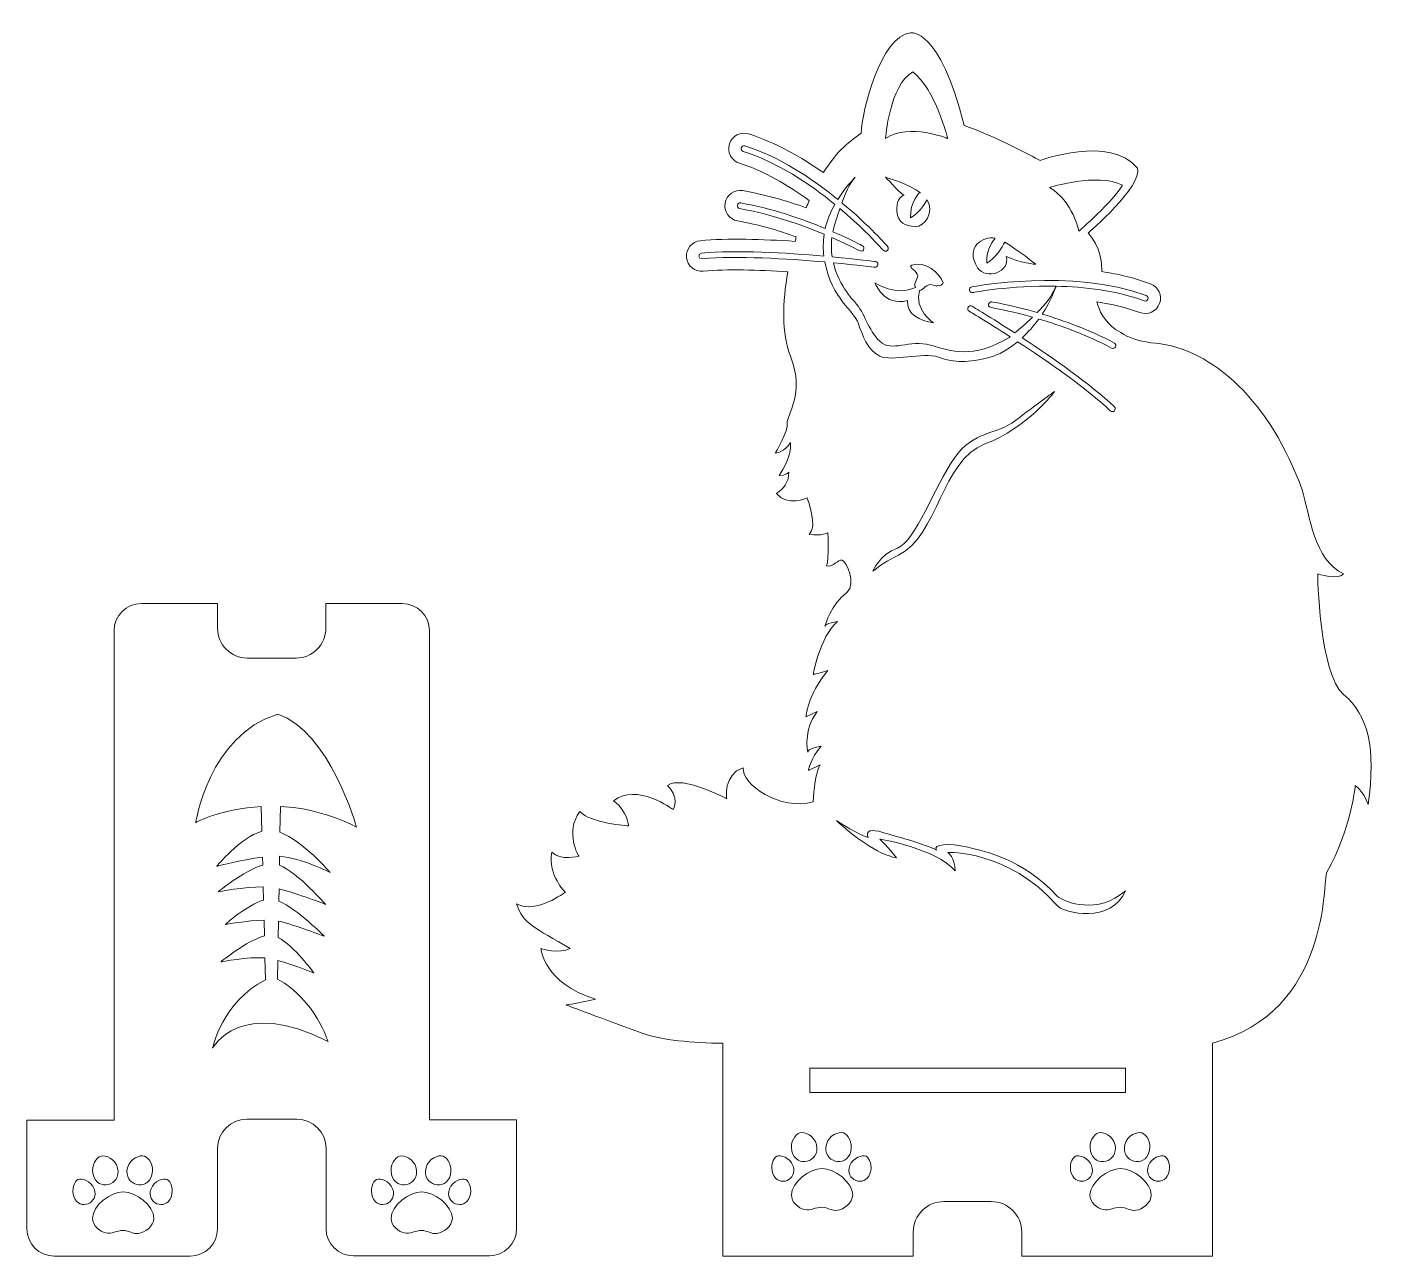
# Model space of a CAD drawing. Header units: inches. Extents: x 88 to 791, y 130 to 771.
import ezdxf

# ---------------------------------------------------------------- set-up
doc = ezdxf.new("R2010")
doc.units = ezdxf.units.IN
doc.header["$MEASUREMENT"] = 0
doc.layers.add('_U+0421_U+043B_U+043E_U+0439 1', color=7, linetype='Continuous')

# ---------------------------------------------------------------- blocks, each defined once
blk = doc.blocks.new('block 2')
at = {"layer": '_U+0421_U+043B_U+043E_U+0439 1', "color": 1, "lineweight": 9, "true_color": 0xff0000}
blk.add_lwpolyline([(660.38, 215.33), (495.87, 215.33), (495.87, 228.12), (660.28, 228.12), (660.28, 215.33), (660.38, 215.33)], dxfattribs=at)
for points, knots in [([(773.98, 422.89), (761.14, 433.7), (760.47, 485.74), (760.47, 485.74), (760.47, 485.74), (771.28, 482.36), (773.98, 485.74), (758.44, 493.17), (756.41, 516.15), (752.36, 529.66), (736.14, 574.94), (705.73, 603.32), (675.99, 606.03), (669.12, 606.65), (663.7, 608.3), (659.44, 610.49), (658.41, 611.5), (657.66, 611.84), (655.15, 613.13), (649.11, 617.6), (646.38, 623.25), (645.46, 627.57), (653.07, 626.43), (660.67, 624.68), (667.77, 622.03), (671.91, 620.48), (676.52, 622.58), (678.06, 626.73), (679.61, 630.87), (677.5, 635.47), (673.36, 637.02), (665.18, 640.07), (656.53, 642.1), (647.93, 643.39), (648.71, 655.6), (640.85, 663.47), (640.85, 663.47), (640.85, 663.47), (669.47, 688.1), (666.53, 697.26), (652.34, 714.83), (615.85, 701.31), (615.85, 701.31), (615.85, 701.31), (590.84, 714.83), (576.21, 719.56), (563.6, 770.92), (548.33, 767.88), (548.33, 767.88), (532.51, 766.19), (522.93, 726.66), (522.59, 715.51), (515.29, 710.71), (508.77, 704.5), (502.86, 694.97), (491.35, 703.08), (478.02, 710.67), (463.92, 715.13), (459.71, 716.46), (455.21, 714.13), (453.88, 709.91), (452.55, 705.7), (454.88, 701.2), (459.09, 699.87), (472.15, 695.74), (484.7, 688.35), (495.49, 680.51), (494.96, 679.27), (494.44, 677.98), (493.92, 676.66), (484.07, 680.17), (472.7, 683.51), (460.89, 685.59), (456.55, 686.35), (452.39, 683.44), (451.63, 679.09), (450.86, 674.74), (453.77, 670.59), (458.12, 669.83), (468.98, 667.92), (479.56, 664.78), (488.76, 661.49), (488.53, 660.71), (488.31, 659.92), (488.08, 659.13), (471.3, 660.24), (452.75, 660.81), (438.75, 659.49), (434.36, 659.07), (431.13, 655.17), (431.54, 650.77), (431.96, 646.37), (435.86, 643.14), (440.26, 643.56), (452.52, 644.72), (468.99, 644.27), (484.39, 643.32), (481.44, 627.3), (481.02, 611.21), (485.76, 599.27), (493.53, 579.67), (483.39, 568.18), (484.07, 564.46), (484.75, 560.75), (477.82, 548.67), (477.82, 548.67), (477.82, 548.67), (482.89, 549.17), (485.68, 554.24), (486.44, 547.15), (481.87, 540.56), (479.85, 537.01), (483.14, 537.01), (484.91, 538.78), (484.91, 538.78), (484.58, 532.7), (482.21, 530.51), (478.49, 527.63), (484.07, 520.54), (494.38, 525.44), (494.38, 525.44), (494.38, 525.44), (500.29, 510.06), (495.39, 506.35), (501.98, 505.33), (505.19, 507.19), (505.19, 507.19), (505.19, 507.19), (505.86, 493.68), (504.51, 489.96), (508.4, 488.94), (510.09, 493.51), (512.62, 492.83), (515.16, 492.15), (519.89, 480.75), (515.33, 476.19), (506.68, 469.71), (503.95, 459.59), (503.69, 458.54), (503.81, 458.89), (504.63, 460.12), (510.26, 460.98), (500.63, 452.37), (497.59, 433.37), (497.59, 433.37), (497.59, 433.37), (498.6, 433.37), (505.19, 435.39), (494.29, 422.21), (493.79, 411.31), (493.79, 411.31), (493.79, 411.31), (499.61, 413.93), (499.61, 413.93), (492.18, 403.8), (494.71, 392.82), (494.71, 392.82), (494.71, 392.82), (494.55, 394.84), (501.64, 395.86), (496.07, 389.77), (495.05, 383.18), (495.05, 383.18), (495.05, 383.18), (501.13, 386.23), (501.13, 386.23), (501.13, 386.23), (498.09, 381.66), (497.59, 366.97), (480.35, 361.9), (460.08, 376.09), (461.09, 384.71), (450.45, 381.16), (452.48, 368.49), (452.48, 368.49), (452.48, 368.49), (429.16, 381.16), (421.56, 375.38), (428.15, 369.61), (424.6, 362.91), (424.6, 362.91), (424.6, 362.91), (405.34, 377.1), (393.54, 367.47), (401, 361.9), (401.29, 354.39), (401.29, 354.39), (401.29, 354.39), (381.01, 355.82), (375.94, 361.9), (367.84, 350.75), (375.44, 338.58), (375.44, 338.58), (375.44, 338.58), (365.81, 336.05), (361.25, 340.61), (359.22, 328.45), (368.34, 319.83), (368.34, 319.83), (368.34, 319.83), (353.14, 308.17), (343, 313.75), (346.04, 303.61), (352.63, 301.08), (370.88, 290.43), (365.3, 287.39), (355.67, 290.43), (355.67, 290.43), (355.67, 290.43), (357.19, 272.19), (384.05, 264.08), (376.45, 262.05), (368.85, 261.04), (368.85, 261.04), (368.85, 261.04), (382.03, 255.97), (407.88, 246.43), (418.45, 242.53), (434.87, 241.29), (450.47, 241.02), (450.47, 241.02), (450.47, 130.1), (450.47, 130.1), (450.47, 130.1), (549.67, 130.1), (549.67, 130.1), (549.67, 130.1), (549.67, 142.51), (549.67, 142.51), (549.67, 151.34), (556.83, 158.5), (565.66, 158.5), (565.66, 158.5), (590.28, 158.5), (590.28, 158.5), (599.11, 158.5), (606.27, 151.34), (606.27, 142.51), (606.27, 142.51), (606.27, 130.1), (606.27, 130.1), (606.27, 130.1), (705.67, 130.1), (705.67, 130.1), (705.67, 130.1), (705.67, 241.06), (705.67, 241.06), (767.34, 257.59), (763.18, 325.58), (765.2, 330.3), (778.04, 352.61), (780.07, 375.38), (780.07, 375.38), (780.07, 375.38), (784.12, 372.88), (786.83, 365.45), (790.88, 395.18), (786.82, 412.08), (773.98, 422.89)], [0, 0, 0, 0, 1, 1, 1, 2, 2, 2, 3, 3, 3, 4, 4, 4, 5, 5, 5, 6, 6, 6, 7, 7, 7, 8, 8, 8, 9, 9, 9, 10, 10, 10, 11, 11, 11, 12, 12, 12, 13, 13, 13, 14, 14, 14, 15, 15, 15, 16, 16, 16, 17, 17, 17, 18, 18, 18, 19, 19, 19, 20, 20, 20, 21, 21, 21, 22, 22, 22, 23, 23, 23, 24, 24, 24, 25, 25, 25, 26, 26, 26, 27, 27, 27, 28, 28, 28, 29, 29, 29, 30, 30, 30, 31, 31, 31, 32, 32, 32, 33, 33, 33, 34, 34, 34, 35, 35, 35, 36, 36, 36, 37, 37, 37, 38, 38, 38, 39, 39, 39, 40, 40, 40, 41, 41, 41, 42, 42, 42, 43, 43, 43, 44, 44, 44, 45, 45, 45, 46, 46, 46, 47, 47, 47, 48, 48, 48, 49, 49, 49, 50, 50, 50, 51, 51, 51, 52, 52, 52, 53, 53, 53, 54, 54, 54, 55, 55, 55, 56, 56, 56, 57, 57, 57, 58, 58, 58, 59, 59, 59, 60, 60, 60, 61, 61, 61, 62, 62, 62, 63, 63, 63, 64, 64, 64, 65, 65, 65, 66, 66, 66, 67, 67, 67, 68, 68, 68, 69, 69, 69, 70, 70, 70, 71, 71, 71, 72, 72, 72, 73, 73, 73, 74, 74, 74, 75, 75, 75, 76, 76, 76, 77, 77, 77, 78, 78, 78, 79, 79, 79, 80, 80, 80, 81, 81, 81, 82, 82, 82, 83, 83, 83, 84, 84, 84, 85, 85, 85, 86, 86, 86, 86]), ([(549.51, 747.5), (561.26, 738.5), (567.67, 712.75), (567.67, 712.75), (567.67, 712.75), (548.01, 721), (535.26, 712.75), (535.26, 712.75), (537.25, 740.8), (549.51, 747.5)], [0, 0, 0, 0, 1, 1, 1, 2, 2, 2, 3, 3, 3, 3]), ([(503.63, 648.38), (484.04, 650.1), (457.57, 651.72), (439.65, 650.03), (437.68, 649.84), (437.39, 652.83), (439.36, 653.01), (457.25, 654.71), (483.5, 653.14), (503.14, 651.43), (502.71, 654.93), (502.66, 658.74), (503.28, 662.82), (491.66, 667.68), (475.78, 673.33), (459.25, 676.23), (457.3, 676.57), (457.8, 679.51), (459.77, 679.18), (476.26, 676.29), (492.11, 670.7), (503.85, 665.84), (504.76, 669.83), (506.33, 674.05), (508.79, 678.44), (495.77, 689.06), (478.91, 700.42), (461.05, 706.07), (459.17, 706.66), (460.06, 709.52), (461.96, 708.93), (480.05, 703.2), (497.12, 691.77), (510.34, 681.04), (513.76, 686.47), (518.99, 692.26), (519.44, 692.53), (516.45, 689.42), (514.12, 683.52), (512.52, 679.24), (526.88, 667.3), (536.15, 656.68), (536.33, 656.48), (536.87, 655.85), (536.8, 654.9), (536.18, 654.36), (533.81, 652.31), (533.52, 657.68), (511.44, 676.25), (510.43, 673.34), (508.45, 667.39), (507.79, 664.17), (517.17, 660.1), (523.09, 656.88), (523.23, 656.81), (523.95, 656.41), (524.22, 655.5), (523.82, 654.78), (522.71, 652.75), (522.16, 654.61), (507.27, 661.12), (506.84, 657.56), (506.96, 654.19), (507.46, 651.04), (520.49, 649.84), (529.71, 648.68), (529.95, 648.65), (531.89, 648.4), (531.56, 645.43), (529.57, 645.68), (529.34, 645.71), (520.56, 646.8), (508.05, 647.97), (511.06, 635.46), (519.44, 627.34), (519.44, 627.34), (524.31, 621.91), (526.17, 613.04), (532.24, 607.04), (538.32, 601.04), (547.84, 608.18), (558.66, 605.04), (569.48, 601.89), (580.54, 597.6), (599.69, 609.04), (599.69, 609.04), (599.86, 609.17), (600.16, 609.4), (588.09, 617.22), (579.09, 622.6), (578.87, 622.73), (577.17, 623.74), (578.71, 626.32), (580.41, 625.3), (580.63, 625.17), (590.08, 619.52), (602.62, 611.38), (604.95, 613.29), (608.38, 616.22), (611.85, 619.57), (590.82, 625.5), (588.58, 623.77), (589, 626.36), (589.14, 627.17), (589.92, 627.73), (590.73, 627.59), (590.91, 627.56), (600.71, 625.92), (614.28, 622), (618.11, 625.93), (622.35, 630.77), (624.05, 635.76), (600.4, 636.21), (581.09, 632.52), (580.78, 632.46), (578.84, 632.06), (578.24, 635.02), (580.2, 635.4), (580.71, 635.5), (632.32, 645.38), (671.09, 630.92), (672.95, 630.23), (671.9, 627.42), (670.04, 628.11), (655.45, 633.55), (638.97, 635.47), (624.17, 635.76), (623.83, 634.76), (621.19, 627.77), (616.88, 621.23), (628.22, 617.83), (641.78, 612.92), (654.5, 606.14), (655.23, 605.75), (655.51, 604.84), (655.12, 604.11), (654.73, 603.38), (653.82, 603.1), (653.09, 603.49), (640.21, 610.36), (626.45, 615.28), (615.09, 618.64), (612.42, 614.96), (609.47, 611.68), (606.44, 608.89), (622.47, 598.35), (642.23, 584.52), (654.46, 572.96), (655.9, 571.59), (653.84, 569.42), (652.4, 570.78), (640.13, 582.38), (620.14, 596.32), (604.1, 606.83), (599.15, 602.72), (594.11, 599.91), (589.78, 598.75), (578.05, 595.6), (571.48, 595.89), (562.9, 598.75), (554.32, 601.61), (538.74, 596.17), (532.24, 599.32), (525.73, 602.46), (523.16, 610.47), (521.16, 616.19), (518.65, 623.37), (507.47, 628.81), (503.63, 648.38)], [0, 0, 0, 0, 1, 1, 1, 2, 2, 2, 3, 3, 3, 4, 4, 4, 5, 5, 5, 6, 6, 6, 7, 7, 7, 8, 8, 8, 9, 9, 9, 10, 10, 10, 11, 11, 11, 12, 12, 12, 13, 13, 13, 14, 14, 14, 15, 15, 15, 16, 16, 16, 17, 17, 17, 18, 18, 18, 19, 19, 19, 20, 20, 20, 21, 21, 21, 22, 22, 22, 23, 23, 23, 24, 24, 24, 25, 25, 25, 26, 26, 26, 27, 27, 27, 28, 28, 28, 29, 29, 29, 30, 30, 30, 31, 31, 31, 32, 32, 32, 33, 33, 33, 34, 34, 34, 35, 35, 35, 36, 36, 36, 37, 37, 37, 38, 38, 38, 39, 39, 39, 40, 40, 40, 41, 41, 41, 42, 42, 42, 43, 43, 43, 44, 44, 44, 45, 45, 45, 46, 46, 46, 47, 47, 47, 48, 48, 48, 49, 49, 49, 50, 50, 50, 51, 51, 51, 52, 52, 52, 53, 53, 53, 54, 54, 54, 55, 55, 55, 56, 56, 56, 56]), ([(553.56, 684.4), (553.56, 684.4), (552.89, 684.5), (552.89, 684.5), (552.89, 684.5), (547.9, 679.83), (548.28, 671.33), (552.19, 673.37), (555.21, 677.9), (556.87, 680.87), (560.84, 674.32), (555.77, 666.57), (550.65, 666.89), (545.36, 667.23), (541.88, 668.54), (541.17, 674.83), (540.63, 679.62), (542.79, 682.65), (544.96, 683.3), (544.07, 682.58), (537.07, 690.94), (535.26, 692.53), (535.26, 692.53), (547.07, 689.4), (553.56, 684.4)], [0, 0, 0, 0, 1, 1, 1, 2, 2, 2, 3, 3, 3, 4, 4, 4, 5, 5, 5, 6, 6, 6, 7, 7, 7, 8, 8, 8, 8]), ([(658.76, 688.5), (654.26, 680.25), (636.01, 664.5), (636.01, 664.5), (636.01, 664.5), (633.01, 679.75), (620.76, 687.25), (620.76, 687.25), (645.51, 695), (658.76, 688.5)], [0, 0, 0, 0, 1, 1, 1, 2, 2, 2, 3, 3, 3, 3]), ([(592.46, 660.79), (591.68, 659.99), (587.64, 655.45), (587.99, 647.77), (592.61, 650.18), (596, 656.08), (597.36, 658.75), (604.07, 654.91), (613.51, 647.17), (613.51, 647.17), (613.51, 647.17), (605.34, 647.83), (598.17, 651.33), (600.51, 643.16), (587.67, 638.66), (583.17, 645.33), (576.46, 656.47), (585.95, 661.88), (592.46, 660.79)], [0, 0, 0, 0, 1, 1, 1, 2, 2, 2, 3, 3, 3, 4, 4, 4, 5, 5, 5, 6, 6, 6, 6]), ([(560.17, 616.66), (553.34, 617.83), (546.01, 621), (546.75, 628.33), (534.32, 624.83), (529.76, 637.5), (529.76, 637.5), (529.76, 637.5), (540.98, 630.09), (550.86, 635.15), (549.53, 637.57), (552.94, 640.14), (551.76, 642.11), (550.42, 644.32), (546.74, 646.21), (549.01, 646.66), (555.94, 649.29), (563.62, 642.49), (565.26, 637.5), (565.26, 637.5), (564.17, 634.83), (560.01, 636.33), (556.52, 637.59), (555.07, 633.44), (552.94, 633.6), (550.02, 623.59), (560.17, 616.66), (560.17, 616.66)], [0, 0, 0, 0, 1, 1, 1, 2, 2, 2, 3, 3, 3, 4, 4, 4, 5, 5, 5, 6, 6, 6, 7, 7, 7, 8, 8, 8, 9, 9, 9, 9]), ([(623.29, 580.8), (623.29, 580.8), (609.51, 562), (587.01, 553.5), (564.51, 545), (562.51, 505.5), (542.01, 495.5), (536.34, 492.74), (531.98, 489.84), (528.63, 487.1), (528.63, 487.1), (532.23, 495.95), (541.51, 499.25), (550.78, 502.55), (560.76, 531.25), (571.01, 546), (581.26, 560.75), (593.01, 558), (603.01, 565.75), (613.01, 573.5), (623.29, 580.8), (623.29, 580.8)], [0, 0, 0, 0, 1, 1, 1, 2, 2, 2, 3, 3, 3, 4, 4, 4, 5, 5, 5, 6, 6, 6, 7, 7, 7, 7]), ([(297.6, 201.1), (297.6, 201.1), (297.6, 456.1), (297.6, 456.1), (297.6, 463.9), (291.3, 470.3), (283.4, 470.3), (266.38, 470.3), (260.74, 470.3), (243.56, 470.3), (243.56, 470.3), (243.56, 457.4), (243.56, 457.4), (243.56, 448.84), (236.62, 441.9), (228.06, 441.9), (228.06, 441.9), (202.6, 441.9), (202.6, 441.9), (194.04, 441.9), (187.1, 448.84), (187.1, 457.4), (187.1, 457.4), (187.1, 470.3), (187.1, 470.3), (187.1, 470.3), (147.4, 470.3), (147.4, 470.3), (139.6, 470.3), (133.2, 464), (133.2, 456.1), (133.2, 456.1), (133.2, 201), (133.2, 201), (133.2, 201), (87.8, 201), (87.8, 201), (87.8, 201), (87.8, 144.3), (87.8, 144.3), (87.8, 136.5), (94.1, 130.1), (102, 130.1), (102, 130.1), (172.9, 130.1), (172.9, 130.1), (180.7, 130.1), (187.1, 136.4), (187.1, 144.3), (187.1, 144.3), (187.1, 186.22), (187.1, 186.22), (187.1, 194.66), (193.94, 201.5), (202.38, 201.5), (202.38, 201.5), (228.42, 201.5), (228.42, 201.5), (236.86, 201.5), (243.7, 194.66), (243.7, 186.22), (243.7, 186.22), (243.7, 144.4), (243.7, 144.4), (243.7, 136.6), (250, 130.2), (257.9, 130.2), (257.9, 130.2), (328.8, 130.2), (328.8, 130.2), (336.6, 130.2), (343, 136.5), (343, 144.4), (343, 144.4), (343, 201.1), (343, 201.1), (343, 201.1), (297.6, 201.1), (297.6, 201.1)], [0, 0, 0, 0, 1, 1, 1, 2, 2, 2, 3, 3, 3, 4, 4, 4, 5, 5, 5, 6, 6, 6, 7, 7, 7, 8, 8, 8, 9, 9, 9, 10, 10, 10, 11, 11, 11, 12, 12, 12, 13, 13, 13, 14, 14, 14, 15, 15, 15, 16, 16, 16, 17, 17, 17, 18, 18, 18, 19, 19, 19, 20, 20, 20, 21, 21, 21, 22, 22, 22, 23, 23, 23, 24, 24, 24, 25, 25, 25, 26, 26, 26, 26]), ([(219.86, 364.48), (219.86, 364.48), (219.64, 351.08), (219.64, 351.08), (231.64, 346.58), (245.79, 330.09), (245.79, 330.09), (245.79, 330.09), (231.11, 337.56), (219.44, 338.5), (219.44, 338.5), (219.37, 333.86), (219.37, 333.86), (229.31, 329.84), (243.34, 313.46), (243.34, 313.46), (243.34, 313.46), (228.44, 319.25), (219.17, 321.57), (219.17, 321.57), (219.07, 315.16), (219.07, 315.16), (228.6, 311.17), (242.7, 296.85), (242.7, 296.85), (242.7, 296.85), (227.23, 302.86), (218.9, 304.69), (218.9, 304.69), (218.76, 296.17), (218.76, 296.17), (227, 291.88), (237.23, 277.77), (237.23, 277.77), (237.23, 277.77), (226.54, 281.91), (218.57, 284.18), (218.57, 284.18), (218.42, 274.52), (218.42, 274.52), (238.37, 263.4), (244.7, 241.87), (244.7, 241.87), (199.06, 265.4), (184.5, 238.47), (184.5, 238.47), (184.5, 238.47), (189.77, 262.97), (212.11, 274.15), (212.11, 274.15), (211.83, 285.57), (211.83, 285.57), (203.42, 286.19), (188.8, 283.44), (188.8, 283.44), (188.8, 283.44), (202.48, 294.66), (211.55, 296.98), (211.55, 296.98), (211.35, 305.25), (211.35, 305.25), (202.45, 305.03), (191.09, 302.89), (191.09, 302.89), (191.09, 302.89), (202.23, 313.08), (211.1, 315.62), (211.1, 315.62), (210.92, 322.58), (210.92, 322.58), (201.11, 322.59), (187.41, 320.01), (187.41, 320.01), (187.41, 320.01), (200.61, 330.86), (210.65, 333.95), (210.65, 333.95), (210.54, 338.06), (210.54, 338.06), (199.37, 336.68), (186.66, 333.29), (186.66, 333.29), (186.66, 333.29), (198.86, 348.24), (210.21, 351.54), (210.21, 351.54), (209.9, 364.47), (209.9, 364.47), (189.37, 363.39), (175.75, 356.14), (175.75, 356.14), (175.75, 356.14), (182.37, 401.42), (218.48, 412.65), (245.5, 403.97), (259.57, 353.74), (259.57, 353.74), (245.35, 360.96), (231.78, 363.88), (219.86, 364.48)], [0, 0, 0, 0, 1, 1, 1, 2, 2, 2, 3, 3, 3, 4, 4, 4, 5, 5, 5, 6, 6, 6, 7, 7, 7, 8, 8, 8, 9, 9, 9, 10, 10, 10, 11, 11, 11, 12, 12, 12, 13, 13, 13, 14, 14, 14, 15, 15, 15, 16, 16, 16, 17, 17, 17, 18, 18, 18, 19, 19, 19, 20, 20, 20, 21, 21, 21, 22, 22, 22, 23, 23, 23, 24, 24, 24, 25, 25, 25, 26, 26, 26, 27, 27, 27, 28, 28, 28, 29, 29, 29, 30, 30, 30, 31, 31, 31, 32, 32, 32, 33, 33, 33, 33]), ([(526.26, 348.25), (524.51, 352.25), (528.01, 352.75), (533.76, 351), (539.51, 349.25), (556.26, 344.75), (561.76, 341.75), (559.76, 344.75), (568.12, 345.75), (578.07, 343.25), (588.01, 340.75), (605.76, 337.75), (624.76, 317.75), (629.01, 314.25), (646.03, 308), (660.27, 320.5), (653.03, 303.5), (628.26, 308.5), (624.51, 313), (599.01, 342), (567.67, 340.5), (567.67, 340.5), (567.67, 340.5), (571.51, 338), (571.51, 331), (561.76, 342.5), (532.26, 347.5), (532.26, 347.5), (532.26, 347.5), (536.76, 343), (541.01, 337.75), (530.95, 339.27), (518.12, 349.42), (509.62, 357.12), (509.62, 357.12), (523.01, 348.75), (526.26, 348.25)], [0, 0, 0, 0, 1, 1, 1, 2, 2, 2, 3, 3, 3, 4, 4, 4, 5, 5, 5, 6, 6, 6, 7, 7, 7, 8, 8, 8, 9, 9, 9, 10, 10, 10, 11, 11, 11, 12, 12, 12, 12]), ([(490.63, 194.35), (492.96, 195.13), (498.16, 192.98), (499.27, 188.09), (501.38, 178.89), (488.57, 175.59), (486.46, 184.8), (485.35, 189.69), (488.3, 193.57), (490.63, 194.35)], [0, 0, 0, 0, 1, 1, 1, 2, 2, 2, 3, 3, 3, 3]), ([(504.41, 188.26), (505.64, 193.12), (510.96, 195.14), (513.27, 194.3), (515.58, 193.47), (518.37, 189.52), (517.14, 184.66), (514.82, 175.5), (502.09, 179.1), (504.41, 188.26)], [0, 0, 0, 0, 1, 1, 1, 2, 2, 2, 3, 3, 3, 3]), ([(642.05, 184.8), (640.94, 189.69), (643.89, 193.57), (646.22, 194.35), (648.55, 195.13), (653.75, 192.98), (654.86, 188.09), (656.97, 178.89), (644.16, 175.59), (642.05, 184.8)], [0, 0, 0, 0, 1, 1, 1, 2, 2, 2, 3, 3, 3, 3]), ([(668.86, 194.3), (671.17, 193.47), (673.96, 189.52), (672.73, 184.66), (670.4, 175.5), (657.68, 179.1), (660, 188.26), (661.23, 193.12), (666.55, 195.14), (668.86, 194.3)], [0, 0, 0, 0, 1, 1, 1, 2, 2, 2, 3, 3, 3, 3]), ([(126.39, 182.21), (128.72, 182.99), (133.92, 180.84), (135.03, 175.95), (137.14, 166.75), (124.33, 163.46), (122.22, 172.66), (121.11, 177.55), (124.06, 181.43), (126.39, 182.21)], [0, 0, 0, 0, 1, 1, 1, 2, 2, 2, 3, 3, 3, 3]), ([(140.17, 176.12), (141.4, 180.98), (146.72, 183), (149.03, 182.16), (151.34, 181.33), (154.13, 177.38), (152.9, 172.52), (150.57, 163.37), (137.85, 166.97), (140.17, 176.12)], [0, 0, 0, 0, 1, 1, 1, 2, 2, 2, 3, 3, 3, 3]), ([(281.98, 182.21), (284.31, 182.99), (289.51, 180.84), (290.62, 175.95), (292.72, 166.75), (279.91, 163.46), (277.81, 172.66), (276.7, 177.55), (279.65, 181.43), (281.98, 182.21)], [0, 0, 0, 0, 1, 1, 1, 2, 2, 2, 3, 3, 3, 3]), ([(295.76, 176.12), (296.99, 180.98), (302.31, 183), (304.62, 182.16), (306.93, 181.33), (309.72, 177.38), (308.49, 172.52), (306.16, 163.37), (293.44, 166.97), (295.76, 176.12)], [0, 0, 0, 0, 1, 1, 1, 2, 2, 2, 3, 3, 3, 3]), ([(476.57, 173.01), (475.04, 177.01), (476.71, 181.18), (478.59, 182.12), (480.47, 183.06), (485.48, 181.32), (487.01, 177.32), (489.89, 169.79), (479.45, 165.47), (476.57, 173.01)], [0, 0, 0, 0, 1, 1, 1, 2, 2, 2, 3, 3, 3, 3]), ([(527.12, 173.01), (524.24, 165.47), (513.8, 169.79), (516.68, 177.32), (518.22, 181.32), (523.22, 183.06), (525.1, 182.12), (526.98, 181.18), (528.65, 177.01), (527.12, 173.01)], [0, 0, 0, 0, 1, 1, 1, 2, 2, 2, 3, 3, 3, 3]), ([(632.16, 173.01), (630.63, 177.01), (632.3, 181.18), (634.18, 182.12), (636.06, 183.06), (641.07, 181.32), (642.6, 177.32), (645.48, 169.79), (635.04, 165.47), (632.16, 173.01)], [0, 0, 0, 0, 1, 1, 1, 2, 2, 2, 3, 3, 3, 3]), ([(682.71, 173.01), (679.83, 165.47), (669.39, 169.79), (672.27, 177.32), (673.8, 181.32), (678.81, 183.06), (680.69, 182.12), (682.57, 181.18), (684.24, 177.01), (682.71, 173.01)], [0, 0, 0, 0, 1, 1, 1, 2, 2, 2, 3, 3, 3, 3]), ([(112.32, 160.87), (110.79, 164.87), (112.47, 169.04), (114.35, 169.98), (116.23, 170.92), (121.24, 169.19), (122.76, 165.19), (125.65, 157.65), (115.21, 153.33), (112.32, 160.87)], [0, 0, 0, 0, 1, 1, 1, 2, 2, 2, 3, 3, 3, 3]), ([(162.88, 160.87), (160, 153.33), (149.56, 157.65), (152.44, 165.19), (153.97, 169.19), (158.98, 170.92), (160.86, 169.98), (162.74, 169.04), (164.41, 164.87), (162.88, 160.87)], [0, 0, 0, 0, 1, 1, 1, 2, 2, 2, 3, 3, 3, 3]), ([(267.92, 160.87), (266.39, 164.87), (268.06, 169.04), (269.94, 169.98), (271.82, 170.92), (276.83, 169.19), (278.36, 165.19), (281.23, 157.65), (270.8, 153.33), (267.92, 160.87)], [0, 0, 0, 0, 1, 1, 1, 2, 2, 2, 3, 3, 3, 3]), ([(318.47, 160.87), (315.59, 153.33), (305.15, 157.65), (308.03, 165.19), (309.56, 169.19), (314.57, 170.92), (316.45, 169.98), (318.33, 169.04), (320, 164.87), (318.47, 160.87)], [0, 0, 0, 0, 1, 1, 1, 2, 2, 2, 3, 3, 3, 3]), ([(510.19, 153.96), (507.1, 153.55), (505.1, 155.57), (502.18, 155.57), (498.79, 155.57), (496.25, 153.62), (493.05, 154.34), (489.85, 155.06), (486.22, 157.99), (486.22, 161.98), (486.22, 168.49), (495.72, 175.77), (502.18, 175.77), (508.65, 175.77), (518.15, 168.49), (518.15, 161.98), (518.15, 157.64), (513.29, 154.37), (510.19, 153.96)], [0, 0, 0, 0, 1, 1, 1, 2, 2, 2, 3, 3, 3, 4, 4, 4, 5, 5, 5, 6, 6, 6, 6]), ([(665.78, 153.96), (662.69, 153.55), (660.69, 155.57), (657.77, 155.57), (654.38, 155.57), (651.84, 153.62), (648.64, 154.34), (645.44, 155.06), (641.81, 157.99), (641.81, 161.98), (641.81, 168.49), (651.31, 175.77), (657.77, 175.77), (664.24, 175.77), (673.74, 168.49), (673.74, 161.98), (673.74, 157.64), (668.88, 154.37), (665.78, 153.96)], [0, 0, 0, 0, 1, 1, 1, 2, 2, 2, 3, 3, 3, 4, 4, 4, 5, 5, 5, 6, 6, 6, 6]), ([(145.95, 141.83), (142.86, 141.42), (140.86, 143.43), (137.94, 143.43), (134.55, 143.43), (132.01, 141.49), (128.81, 142.21), (125.61, 142.92), (121.98, 145.85), (121.98, 149.85), (121.98, 156.35), (131.48, 163.63), (137.94, 163.63), (144.41, 163.63), (153.91, 156.35), (153.91, 149.85), (153.91, 145.5), (149.04, 142.24), (145.95, 141.83)], [0, 0, 0, 0, 1, 1, 1, 2, 2, 2, 3, 3, 3, 4, 4, 4, 5, 5, 5, 6, 6, 6, 6]), ([(301.54, 141.83), (298.45, 141.42), (296.45, 143.43), (293.53, 143.43), (290.14, 143.43), (287.6, 141.49), (284.4, 142.21), (281.2, 142.92), (277.57, 145.85), (277.57, 149.85), (277.57, 156.35), (287.07, 163.63), (293.53, 163.63), (300, 163.63), (309.5, 156.35), (309.5, 149.85), (309.5, 145.5), (304.63, 142.24), (301.54, 141.83)], [0, 0, 0, 0, 1, 1, 1, 2, 2, 2, 3, 3, 3, 4, 4, 4, 5, 5, 5, 6, 6, 6, 6])]:
    blk.add_open_spline(points, degree=3, knots=knots, dxfattribs=at)

msp = doc.modelspace()

# ---------------------------------------------------------------- block references
at = {"layer": '_U+0421_U+043B_U+043E_U+0439 1'}
msp.add_blockref('block 2', (0, 0), dxfattribs=at)

doc.saveas('drawing.dxf')
